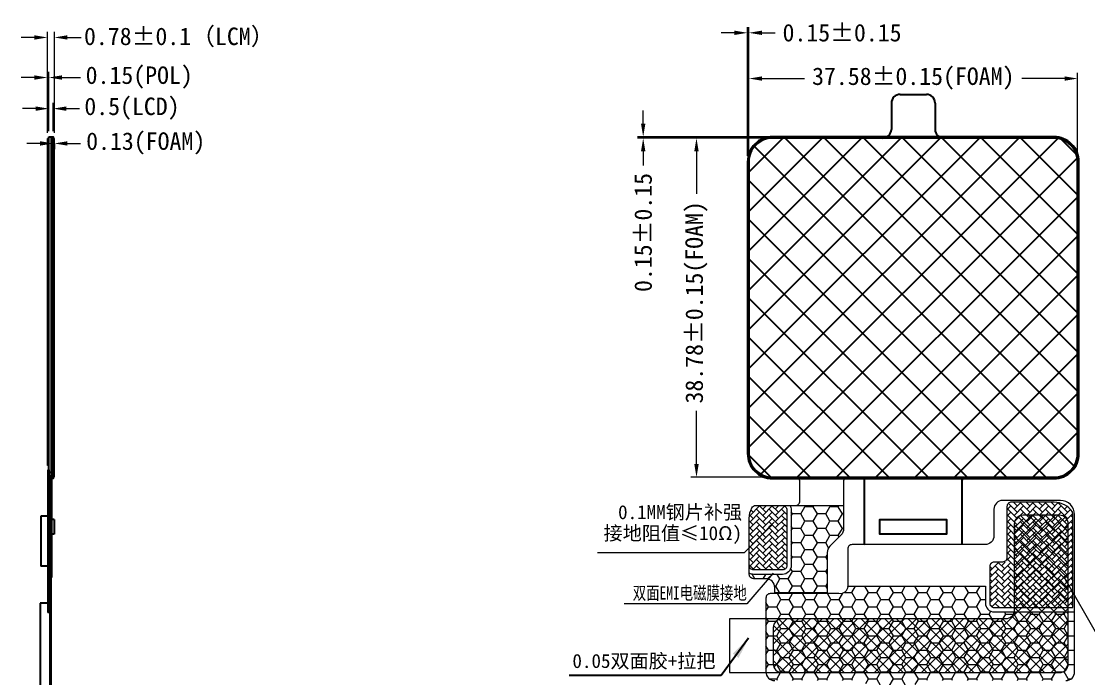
# Model space of a CAD drawing. Header units: millimetres. Extents: x -2596 to -724, y -1791 to -1070.
# Drawn here: x -2006.7 to -1884.8, y -1635.6 to -1560.6 of the extents above; entities that cross this region are included whole.
import ezdxf

# ---------------------------------------------------------------- set-up
doc = ezdxf.new("R2010")
doc.units = ezdxf.units.MM
for name, color, linetype in [('04 Chip', 20, 'Continuous'), ('07 Cutline', 4, 'Continuous'), ('COF', 4, 'Continuous'), ('dim', 3, 'Continuous'), ('EMI', 150, 'Continuous'), ('L61', 4, 'Continuous')]:
    doc.layers.add(name, color=color, linetype=linetype)
for name, color, linetype, lineweight in [('Main-FPC', 2, 'Continuous', 5), ('TFPC', 50, 'Continuous', 5), ('标注', 3, 'Continuous', 15)]:
    doc.layers.add(name, color=color, linetype=linetype, lineweight=lineweight)
doc.styles.add('RD', font='ROMAND.shx', dxfattribs={"width": 0.8})
doc.styles.add('ROMANC', font='romanc.shx', dxfattribs={"bigfont": 'gbcbig.shx'})
doc.styles.get("Standard").update_dxf_attribs({"font": 'txt.shx'})
doc.styles.add('宋', font='', dxfattribs={"height": 2})
doc.styles.add('宋体', font='', dxfattribs={"width": 0.75})
doc.styles.get('宋').set_extended_font_data('SimSun')
doc.styles.get('宋体').set_extended_font_data('SimSun')
doc.dimstyles.new('DIM', dxfattribs={"dimtxt": 0.8, "dimasz": 0.8, "dimexe": 0, "dimexo": 0.5, "dimgap": 0.11, "dimtad": 0, "dimzin": 1, "dimdsep": 46, "dimtxsty": 'RD', "dimcen": 0, "dimclrd": 256, "dimclre": 256, "dimclrt": 256, "dimadec": 0, "dimazin": 0, "dimtm": 1e-09, "dimtfac": 1, "dimtofl": 0, "dimtmove": 0, "dimatfit": 3, "dimfxl": 1, "dimlwe": -1, "dimarcsym": 0})
doc.dimstyles.new('ISO-25$7', dxfattribs={"dimscale": 0.5, "dimtxt": 2.5, "dimasz": 2, "dimexe": 0.65, "dimexo": 0, "dimtad": 0, "dimtoh": 1, "dimzin": 1, "dimdsep": 46, "dimtxsty": '宋体', "dimcen": 1.6, "dimclrt": 7, "dimazin": 0, "dimtfac": 1, "dimtix": 1, "dimtmove": 1, "dimatfit": 3, "dimfxl": 1, "dimtolj": 1, "dimtzin": 1, "dimarcsym": 0})
doc.dimstyles.new('YanXiu', dxfattribs={"dimtxt": 2.5, "dimasz": 2.2, "dimexe": 0.66, "dimexo": 0.66, "dimgap": 0.66, "dimtad": 0, "dimdsep": 46, "dimtxsty": 'ROMANC', "dimcen": 0, "dimclrd": 256, "dimclre": 131, "dimclrt": 42, "dimazin": 2, "dimtfac": 1, "dimtofl": 0, "dimtmove": 0, "dimatfit": 3, "dimfxl": 1, "dimlwd": 5, "dimlwe": 5, "dimarcsym": 0})
pattern_1 = [(225, (1761.733, -310.6026), (-2e-16, -0.71842049), [1.524, -0.508]), (315, (1761.3738, -310.9618), (-2e-16, -0.71842049), [1.524, -0.508])]

# ---------------------------------------------------------------- blocks, each defined once
blk = doc.blocks.new('*D656')
at = {"layer": 'Defpoints', "color": 0}
for p in [(-2003.07, -1570.54), (-2003.57, -1573.76), (-2003.07, -1573.76)]:
    blk.add_point(p, dxfattribs=at)
at = {"layer": '标注', "lineweight": 5}
for p, q in [((-2003.57, -1573.1), (-2003.57, -1569.88)), ((-2003.07, -1573.1), (-2003.07, -1569.88)), ((-2005.07, -1570.54), (-2006.57, -1570.54)), ((-2001.57, -1570.54), (-2000.07, -1570.54))]:
    blk.add_line(p, q, dxfattribs=at)
at = {"layer": '标注'}
for points in [[(-2005.07, -1570.29), (-2005.07, -1570.79), (-2003.57, -1570.54)], [(-2001.57, -1570.29), (-2001.57, -1570.79), (-2003.07, -1570.54)]]:
    blk.add_solid(points, dxfattribs=at)
at = {"layer": '标注', "insert": (-1994.07, -1570.54), "char_height": 2, "attachment_point": 5, "style": '宋'}
blk.add_mtext('0.5(LCD)', dxfattribs=at)
blk = doc.blocks.new('*D657')
at = {"layer": 'Defpoints', "color": 0}
for p in [(-2003.07, -1573.96), (-2002.94, -1573.96), (-2002.94, -1574.52)]:
    blk.add_point(p, dxfattribs=at)
at = {"layer": '标注', "lineweight": 5}
for p, q in [((-2004.57, -1574.52), (-2006.07, -1574.52)), ((-2003.07, -1574.62), (-2003.07, -1575.18)), ((-2002.94, -1574.62), (-2002.94, -1575.18)), ((-2001.44, -1574.52), (-1999.94, -1574.52))]:
    blk.add_line(p, q, dxfattribs=at)
at = {"layer": '标注'}
for points in [[(-2004.57, -1574.27), (-2004.57, -1574.77), (-2003.07, -1574.52)], [(-2001.44, -1574.27), (-2001.44, -1574.77), (-2002.94, -1574.52)]]:
    blk.add_solid(points, dxfattribs=at)
at = {"layer": '标注', "insert": (-1992.5, -1574.52), "char_height": 2, "attachment_point": 5, "style": '宋'}
blk.add_mtext('0.13(FOAM)', dxfattribs=at)
blk = doc.blocks.new('*D658')
at = {"layer": 'Defpoints', "color": 0}
for p in [(-2003.57, -1566.98), (-2003.72, -1573.96), (-2003.57, -1573.76)]:
    blk.add_point(p, dxfattribs=at)
at = {"layer": '标注', "lineweight": 5}
for p, q in [((-2005.22, -1566.98), (-2006.72, -1566.98)), ((-2003.72, -1573.3), (-2003.72, -1566.32)), ((-2003.57, -1573.1), (-2003.57, -1566.32)), ((-2002.07, -1566.98), (-1999.96, -1566.98))]:
    blk.add_line(p, q, dxfattribs=at)
at = {"layer": '标注'}
for points in [[(-2005.22, -1566.73), (-2005.22, -1567.23), (-2003.72, -1566.98)], [(-2002.07, -1566.73), (-2002.07, -1567.23), (-2003.57, -1566.98)]]:
    blk.add_solid(points, dxfattribs=at)
at = {"layer": '标注', "insert": (-1993.24, -1566.98), "char_height": 2, "attachment_point": 5, "style": '宋'}
blk.add_mtext('0.15(POL)', dxfattribs=at)
blk = doc.blocks.new('*D643')
at = {"layer": 'Defpoints', "color": 0}
for p in [(-2002.94, -1562.4), (-2003.72, -1573.96), (-2002.94, -1573.96)]:
    blk.add_point(p, dxfattribs=at)
at = {"layer": '标注', "lineweight": 5}
for p, q in [((-2005.22, -1562.4), (-2006.72, -1562.4)), ((-2003.72, -1573.3), (-2003.72, -1561.74)), ((-2002.94, -1573.3), (-2002.94, -1561.74)), ((-2001.44, -1562.4), (-1999.88, -1562.4))]:
    blk.add_line(p, q, dxfattribs=at)
at = {"layer": '标注'}
for points in [[(-2005.22, -1562.15), (-2005.22, -1562.65), (-2003.72, -1562.4)], [(-2001.44, -1562.15), (-2001.44, -1562.65), (-2002.94, -1562.4)]]:
    blk.add_solid(points, dxfattribs=at)
at = {"layer": '标注', "insert": (-1988.66, -1562.4), "char_height": 2, "attachment_point": 5, "style": '宋'}
blk.add_mtext('0.78±0.1（LCM）', dxfattribs=at)
blk = doc.blocks.new('*D672')
at = {"layer": 'Defpoints', "color": 0}
for p in [(-1885.97, -1567.1), (-1923.55, -1576.61), (-1885.97, -1576.61)]:
    blk.add_point(p, dxfattribs=at)
at = {"layer": '标注', "lineweight": 5}
for p, q in [((-1923.55, -1575.95), (-1923.55, -1566.44)), ((-1922.05, -1567.1), (-1917.18, -1567.1)), ((-1887.47, -1567.1), (-1892.34, -1567.1)), ((-1885.97, -1575.95), (-1885.97, -1566.44))]:
    blk.add_line(p, q, dxfattribs=at)
at = {"layer": '标注'}
for points in [[(-1922.05, -1566.85), (-1922.05, -1567.35), (-1923.55, -1567.1)], [(-1887.47, -1566.85), (-1887.47, -1567.35), (-1885.97, -1567.1)]]:
    blk.add_solid(points, dxfattribs=at)
at = {"layer": '标注', "insert": (-1904.76, -1567.1), "char_height": 2, "attachment_point": 5, "style": '宋'}
blk.add_mtext('37.58±0.15(FOAM)', dxfattribs=at)
blk = doc.blocks.new('*D673')
at = {"layer": 'Defpoints', "color": 0}
for p in [(-1920.85, -1573.91), (-1929.54, -1612.69), (-1920.85, -1612.69)]:
    blk.add_point(p, dxfattribs=at)
at = {"layer": '标注', "lineweight": 5}
for p, q in [((-1921.51, -1573.91), (-1930.2, -1573.91)), ((-1929.54, -1575.41), (-1929.54, -1580.27)), ((-1929.54, -1611.19), (-1929.54, -1605.11)), ((-1921.51, -1612.69), (-1930.2, -1612.69))]:
    blk.add_line(p, q, dxfattribs=at)
at = {"layer": '标注'}
for points in [[(-1929.79, -1575.41), (-1929.29, -1575.41), (-1929.54, -1573.91)], [(-1929.79, -1611.19), (-1929.29, -1611.19), (-1929.54, -1612.69)]]:
    blk.add_solid(points, dxfattribs=at)
at = {"layer": '标注', "insert": (-1929.54, -1592.69), "char_height": 2, "attachment_point": 5, "rotation": 90, "style": '宋'}
blk.add_mtext('38.78±0.15(FOAM)', dxfattribs=at)
blk = doc.blocks.new('*D674')
at = {"layer": 'Defpoints', "color": 0}
for p in [(-1923.7, -1561.87), (-1923.7, -1576.61), (-1923.55, -1576.61)]:
    blk.add_point(p, dxfattribs=at)
at = {"layer": '标注', "lineweight": 5}
for p, q in [((-1923.7, -1575.95), (-1923.7, -1561.21)), ((-1923.55, -1575.95), (-1923.55, -1561.21)), ((-1925.2, -1561.87), (-1926.7, -1561.87)), ((-1922.05, -1561.87), (-1920.55, -1561.87))]:
    blk.add_line(p, q, dxfattribs=at)
at = {"layer": '标注'}
for points in [[(-1925.2, -1561.62), (-1925.2, -1562.12), (-1923.7, -1561.87)], [(-1922.05, -1561.62), (-1922.05, -1562.12), (-1923.55, -1561.87)]]:
    blk.add_solid(points, dxfattribs=at)
at = {"layer": '标注', "insert": (-1912.9, -1561.87), "char_height": 2, "attachment_point": 5, "style": '宋'}
blk.add_mtext('0.15±0.15', dxfattribs=at)
blk = doc.blocks.new('*D675')
at = {"layer": 'Defpoints', "color": 0}
for p in [(-1935.63, -1573.76), (-1920.85, -1573.76), (-1920.85, -1573.91)]:
    blk.add_point(p, dxfattribs=at)
at = {"layer": '标注', "lineweight": 5}
for p, q in [((-1935.63, -1572.26), (-1935.63, -1570.76)), ((-1921.51, -1573.76), (-1936.29, -1573.76)), ((-1921.51, -1573.91), (-1936.29, -1573.91)), ((-1935.63, -1575.41), (-1935.63, -1577.04))]:
    blk.add_line(p, q, dxfattribs=at)
at = {"layer": '标注'}
for points in [[(-1935.88, -1572.26), (-1935.38, -1572.26), (-1935.63, -1573.76)], [(-1935.88, -1575.41), (-1935.38, -1575.41), (-1935.63, -1573.91)]]:
    blk.add_solid(points, dxfattribs=at)
at = {"layer": '标注', "insert": (-1935.63, -1584.7), "char_height": 2, "attachment_point": 5, "rotation": 90, "style": '宋'}
blk.add_mtext('0.15±0.15', dxfattribs=at)
blk = doc.blocks.new('ASDFASDF')
h = blk.add_hatch()
h.set_pattern_fill('ANSI37', color=6, style=0)
edge = h.paths.add_edge_path()
edge.add_line((-1454.98, -1578.2), (-1487.16, -1578.2))
edge.add_arc((-1487.16, -1580.9), 2.7, 90, 180)
edge.add_line((-1489.86, -1580.9), (-1489.86, -1614.28))
edge.add_arc((-1487.16, -1614.28), 2.7, 180, 270)
edge.add_line((-1487.16, -1616.98), (-1454.98, -1616.98))
edge.add_arc((-1454.98, -1614.28), 2.7, 270, 360)
edge.add_line((-1452.28, -1614.28), (-1452.28, -1580.9))
edge.add_arc((-1454.98, -1580.9), 2.7, 0, 90)
at = {"color": 6}
for p, q in [((-1472.57, -1573.2), (-1469.57, -1573.2)), ((-1473.57, -1574.2), (-1473.57, -1577.2)), ((-1468.57, -1574.2), (-1468.57, -1577.2))]:
    blk.add_line(p, q, dxfattribs=at)
blk.add_lwpolyline([(-1454.98, -1578.2), (-1487.16, -1578.2, 0.414214), (-1489.86, -1580.9), (-1489.86, -1614.28, 0.414214), (-1487.16, -1616.98), (-1454.98, -1616.98, 0.414214), (-1452.28, -1614.28), (-1452.28, -1580.9, 0.414214)], format="xyb", close=True, dxfattribs=at)
for centre, start, end in [((-1472.57, -1574.2), 90, 180), ((-1469.57, -1574.2), 0, 90), ((-1474.57, -1577.2), 270, 360), ((-1467.57, -1577.2), 180, 270)]:
    blk.add_arc(centre, 1, start, end, dxfattribs=at)

msp = doc.modelspace()

# ---------------------------------------------------------------- hatches: boundary and pattern name
at = {"lineweight": 5}
h = msp.add_hatch(dxfattribs=at)
h.set_pattern_fill('ANSI37', color=6, scale=0.3)
h.set_pattern_definition([(45, (-3547.5774, -1846.8917), (-0.6735192, 0.6735192), []), (135, (-3547.5774, -1846.8917), (-0.6735192, -0.6735192), [])])
edge = h.paths.add_edge_path()
edge.add_line((-1894.214, -1628.882), (-1919.757, -1628.882))
edge.add_arc((-1919.757, -1629.882), 1, 90, 180)
edge.add_line((-1920.757, -1629.882), (-1920.757, -1634.03))
edge.add_arc((-1919.757, -1634.03), 1, 180, 270)
edge.add_line((-1919.757, -1635.03), (-1888.043, -1635.03))
edge.add_arc((-1888.043, -1634.03), 1, 270, 360)
edge.add_line((-1887.043, -1634.03), (-1887.043, -1618.032))
edge.add_arc((-1888.043, -1618.032), 1, 0, 90)
edge.add_line((-1888.043, -1617.032), (-1892.214, -1617.032))
edge.add_arc((-1892.214, -1618.032), 1, 90, 180)
edge.add_line((-1893.214, -1618.032), (-1893.214, -1627.882))
edge.add_arc((-1894.214, -1627.882), 1, 270, 360, ccw=False)
at = {"layer": 'EMI', "lineweight": 5}
h = msp.add_hatch(dxfattribs=at)
h.set_pattern_fill('HONEY', color=256, scale=0.3)
h.set_pattern_definition([(180, (-3512.10854, -0.09725), (-1.42875, 0.824889), [0.9525, -1.905]), (60, (-3512.10854, -0.09725), (1.42874983, 0.8248893), [0.9525, -1.905]), (120, (-3512.10854, -0.09725), (-1.7e-07, 1.6497783), [-1.905, 0.9525])])
edge = h.paths.add_edge_path()
edge.add_ellipse((-1919.712, -1616.416), major_axis=(0.707, 0.707), ratio=1, start_angle=315, end_angle=345)
edge.add_line((-1918.846, -1615.916), (-1918.232, -1615.916))
edge.add_line((-1918.232, -1615.916), (-1912.732, -1615.916))
edge.add_line((-1912.732, -1615.916), (-1912.732, -1618.589))
edge.add_ellipse((-1913.732, -1618.589), major_axis=(0.707, 0.707), ratio=1, start_angle=270, end_angle=315, ccw=False)
edge.add_line((-1913.025, -1619.296), (-1914.305, -1620.576))
edge.add_ellipse((-1913.598, -1621.283), major_axis=(-0.707, 0.707), ratio=1, start_angle=0, end_angle=45)
edge.add_line((-1914.598, -1621.283), (-1914.598, -1625.85))
edge.add_line((-1914.598, -1625.85), (-1920.598, -1625.85))
edge.add_line((-1920.598, -1625.85), (-1920.598, -1625.287))
edge.add_ellipse((-1921.598, -1625.287), major_axis=(-0.707, 0.707), ratio=1, start_angle=225, end_angle=315)
edge.add_line((-1921.598, -1624.287), (-1923.002, -1624.287))
edge.add_ellipse((-1923.002, -1623.787), major_axis=(0.354, 0.354), ratio=1, start_angle=135, end_angle=225, ccw=False)
edge.add_line((-1923.502, -1623.787), (-1923.502, -1623.653))
edge.add_ellipse((-1923.002, -1622.787), major_axis=(-0.707, 0.707), ratio=1, start_angle=105, end_angle=135)
edge.add_line((-1923.002, -1623.787), (-1919.712, -1623.787))
edge.add_ellipse((-1919.712, -1622.787), major_axis=(0.707, 0.707), ratio=1, start_angle=225, end_angle=315)
edge.add_line((-1918.712, -1622.787), (-1918.712, -1616.416))
h = msp.add_hatch(dxfattribs=at)
h.set_pattern_fill('HONEY', color=256, scale=0.3)
h.set_pattern_definition([(0, (-399.7076, 0), (1.42875, 0.824889), [0.9525, -1.905]), (120, (-399.7076, 0), (-1.42874983, 0.8248893), [0.9525, -1.905]), (60, (-399.7076, 0), (1.7e-07, 1.6497783), [-1.905, 0.9525])])
h.paths.add_polyline_path([(-1909.271, -1637.935), (-1909.271, -1681.707), (-1905.271, -1681.707), (-1905.271, -1637.935, -0.4142136), (-1903.271, -1635.935), (-1887.322, -1635.935, 0.4142136), (-1886.322, -1634.935), (-1886.322, -1628.081), (-1895.512, -1628.081, -0.4142136), (-1896.512, -1627.081), (-1896.512, -1625.131), (-1912.256, -1625.131, -0.4776665), (-1913.256, -1625.994), (-1921.102, -1625.994, 0.4142136), (-1921.602, -1626.494), (-1921.602, -1634.935, 0.4142136), (-1920.602, -1635.935), (-1911.271, -1635.935, -0.4142136)])
at = {"layer": 'Main-FPC', "lineweight": 5}
h = msp.add_hatch(dxfattribs=at)
h.set_pattern_fill('AR-HBONE', color=4, scale=0.005, angle=180)
h.set_pattern_definition(pattern_1)
edge = h.paths.add_edge_path()
edge.add_arc((-1919.712, -1616.416), 0.5, 0, 90, ccw=False)
edge.add_line((-1919.212, -1616.416), (-1919.212, -1622.787))
edge.add_arc((-1919.712, -1622.787), 0.5, 270, 360, ccw=False)
edge.add_line((-1919.712, -1623.287), (-1923.002, -1623.287))
edge.add_arc((-1923.002, -1622.787), 0.5, 180, 270, ccw=False)
edge.add_line((-1923.502, -1622.787), (-1923.502, -1617.384))
edge.add_arc((-1920.852, -1617.384), 2.65, 153.24123, 180, ccw=False)
edge.add_arc((-1922.772, -1616.416), 0.5, 90, 153.24123, ccw=False)
edge.add_line((-1922.772, -1615.916), (-1919.712, -1615.916))
h = msp.add_hatch(dxfattribs=at)
h.set_pattern_fill('AR-HBONE', color=4, scale=0.005, angle=180)
h.set_pattern_definition(pattern_1)
h.paths.add_polyline_path([(-1886.522, -1627.581), (-1886.522, -1617.091, 0.0515725), (-1886.568, -1616.651, 0.2475589), (-1888.672, -1615.541), (-1893.546, -1615.541, 0.4142136), (-1894.046, -1616.041), (-1894.046, -1622.381), (-1895.512, -1622.381, 0.4142136), (-1896.012, -1622.881), (-1896.012, -1627.081, 0.4142136), (-1895.512, -1627.581)])

# ---------------------------------------------------------------- linework, layer by layer
at = {"color": 1}
msp.add_line((-2003.566, -1611.837), (-2003.696, -1611.837), dxfattribs=at)
at = {"color": 4}
for p, q in [((-2003.696, -1611.837), (-2003.696, -1628.137)), ((-2003.566, -1611.837), (-2003.566, -1628.137)), ((-2003.346, -1624.131), (-2003.346, -1612.467)), ((-2003.346, -1612.467), (-2003.266, -1612.467)), ((-2003.266, -1612.467), (-2003.266, -1624.131)), ((-2003.696, -1617.154), (-2004.496, -1617.154)), ((-2004.496, -1617.154), (-2004.496, -1622.854)), ((-2002.966, -1617.517), (-2003.266, -1617.517)), ((-2002.966, -1617.517), (-2002.966, -1619.187)), ((-2002.966, -1619.187), (-2003.266, -1619.187)), ((-2003.696, -1622.854), (-2004.496, -1622.854)), ((-2003.266, -1624.131), (-2003.346, -1624.131)), ((-2003.566, -1628.137), (-2003.696, -1628.137))]:
    msp.add_line(p, q, dxfattribs=at)
at = {"color": 11}
for p, q in [((-2003.476, -1620.931), (-2003.476, -1685.807)), ((-2003.476, -1620.931), (-2003.346, -1620.931)), ((-2003.346, -1620.931), (-2003.346, -1685.807)), ((-2003.476, -1627.067), (-2004.576, -1627.067)), ((-2004.576, -1627.067), (-2004.576, -1637.911))]:
    msp.add_line(p, q, dxfattribs=at)
for points in [[(-2003.566, -1573.757), (-2003.266, -1573.757), (-2003.266, -1612.137), (-2003.566, -1612.137)], [(-2003.266, -1573.757), (-2003.066, -1573.757), (-2003.066, -1612.837), (-2003.266, -1612.837)]]:
    msp.add_lwpolyline(points, close=True)
at = {"color": 6}
msp.add_lwpolyline([(-1888.672, -1573.907), (-1920.852, -1573.907, 0.4142136), (-1923.552, -1576.607), (-1923.552, -1609.987, 0.4142136), (-1920.852, -1612.687), (-1888.672, -1612.687, 0.4142136), (-1885.972, -1609.987), (-1885.972, -1576.607, 0.4142136)], format="xyb", close=True, dxfattribs=at)
at = {"color": 6, "lineweight": 5}
msp.add_lwpolyline([(-1894.214, -1628.882), (-1919.757, -1628.882, 0.4142136), (-1920.757, -1629.882), (-1920.757, -1634.03, 0.4142136), (-1919.757, -1635.03), (-1888.043, -1635.03, 0.4142136), (-1887.043, -1634.03), (-1887.043, -1618.032, 0.4142136), (-1888.043, -1617.032), (-1892.214, -1617.032, 0.4142136), (-1893.214, -1618.032), (-1893.214, -1627.882, -0.4142136)], format="xyb", close=True, dxfattribs=at)
msp.add_lwpolyline([(-1919.757, -1628.882), (-1925.757, -1628.882), (-1925.757, -1635.03), (-1919.757, -1635.03)], dxfattribs=at)
at = {"layer": '04 Chip'}
msp.add_lwpolyline([(-1908.582, -1619.187), (-1908.582, -1617.517), (-1900.942, -1617.517), (-1900.942, -1619.187)], close=True, dxfattribs=at)
at = {"layer": '07 Cutline'}
for points in [[(-1910.462, -1612.837), (-1910.362, -1612.987), (-1910.362, -1620.329), (-1910.329, -1620.387)], [(-1899.118, -1620.387), (-1899.162, -1620.329), (-1899.162, -1612.987), (-1899.062, -1612.837)]]:
    msp.add_lwpolyline(points, dxfattribs=at)
at = {"layer": 'COF', "color": 7}
msp.add_lwpolyline([(-1908.582, -1617.517), (-1900.942, -1617.517), (-1900.942, -1619.187), (-1908.582, -1619.187)], close=True, dxfattribs=at)
at = {"layer": 'EMI', "lineweight": 5}
for points in [[(-1918.846, -1615.916, -0.1316525), (-1918.712, -1616.416), (-1918.712, -1622.787, -0.4142136), (-1919.712, -1623.787), (-1923.002, -1623.787, -0.1316525), (-1923.502, -1623.653, -0.1316525)], [(-1912.256, -1625.19), (-1912.256, -1625.131), (-1896.512, -1625.131), (-1896.512, -1627.081, 0.4142136), (-1895.512, -1628.081), (-1886.322, -1628.081)]]:
    msp.add_lwpolyline(points, format="xyb", dxfattribs=at)
at = {"layer": 'EMI', "color": 0, "lineweight": 5}
msp.add_lwpolyline([(-1887.322, -1635.935, 0.4142136), (-1886.322, -1634.935), (-1886.322, -1616.941, 0.4142136), (-1887.922, -1615.341), (-1894.546, -1615.341, 0.4142136), (-1895.546, -1616.341), (-1895.546, -1619.387, -0.4142136), (-1896.546, -1620.387), (-1911.756, -1620.387, 0.4142136), (-1912.256, -1620.887), (-1912.256, -1625.19), (-1912.256, -1625.131), (-1912.256, -1625.19, -0.4564879), (-1913.256, -1625.994), (-1921.102, -1625.994, 0.4142136), (-1921.602, -1626.494), (-1921.602, -1634.935, 0.4142136), (-1920.602, -1635.935)], format="xyb", dxfattribs=at)
at = {"layer": 'EMI', "lineweight": 5}
msp.add_lwpolyline([(-1920.598, -1625.85), (-1914.598, -1625.85)], dxfattribs=at)
at = {"layer": 'L61', "color": 1}
msp.add_lwpolyline([(-1888.672, -1573.757), (-1920.852, -1573.757, 0.4142136), (-1923.702, -1576.607), (-1923.702, -1609.987, 0.4142136), (-1920.852, -1612.837), (-1888.672, -1612.837, 0.4142136), (-1885.822, -1609.987), (-1885.822, -1576.607, 0.4142136)], format="xyb", close=True, dxfattribs=at)
at = {"layer": 'Main-FPC', "color": 4, "lineweight": 5}
for points in [[(-1919.712, -1615.916, -0.4142136), (-1919.212, -1616.416), (-1919.212, -1622.787, -0.4142136), (-1919.712, -1623.287), (-1923.002, -1623.287, -0.4142136), (-1923.502, -1622.787), (-1923.502, -1617.384, -0.1172906), (-1923.219, -1616.191, -0.2831658), (-1922.772, -1615.916)], [(-1886.522, -1617.091, 0.0515725), (-1886.568, -1616.651, 0.2475589), (-1888.672, -1615.541), (-1893.546, -1615.541, 0.4142136), (-1894.046, -1616.041), (-1894.046, -1621.881, -0.4142136), (-1894.546, -1622.381), (-1895.512, -1622.381, 0.4142136), (-1896.012, -1622.881), (-1896.012, -1627.081, 0.4142136), (-1895.512, -1627.581), (-1886.522, -1627.581)]]:
    msp.add_lwpolyline(points, format="xyb", close=True, dxfattribs=at)
at = {"layer": 'TFPC', "color": 252, "lineweight": 5}
msp.add_line((-1918.232, -1615.916), (-1912.732, -1615.916), dxfattribs=at)
at = {"layer": 'TFPC', "color": 2}
for points in [[(-1920.598, -1625.994), (-1920.598, -1625.287, 0.4142136), (-1921.598, -1624.287), (-1923.002, -1624.287, -0.4142136), (-1923.502, -1623.787), (-1923.502, -1617.384, -0.1172906), (-1923.219, -1616.191, -0.2831658), (-1922.772, -1615.916), (-1918.232, -1615.916, 0.4142136), (-1917.732, -1615.416), (-1917.732, -1613.102, 0.1405651), (-1917.808, -1612.837)], [(-1912.656, -1612.837, 0.1405651), (-1912.732, -1613.102), (-1912.732, -1618.589, -0.1989124), (-1913.025, -1619.296), (-1914.305, -1620.576, 0.1989124), (-1914.598, -1621.283), (-1914.598, -1625.994)]]:
    msp.add_lwpolyline(points, format="xyb", dxfattribs=at)
at = {"layer": '标注', "color": 4}
for p, q in [((-2003.716, -1611.352), (-2003.716, -1573.957)), ((-2003.716, -1573.957), (-2003.566, -1573.957)), ((-2003.566, -1611.352), (-2003.716, -1611.352))]:
    msp.add_line(p, q, dxfattribs=at)
at = {"layer": '标注', "color": 6}
for p, q in [((-2002.936, -1573.957), (-2003.066, -1573.957)), ((-2002.936, -1612.637), (-2002.936, -1573.957)), ((-2003.066, -1612.637), (-2002.936, -1612.637))]:
    msp.add_line(p, q, dxfattribs=at)

# ---------------------------------------------------------------- block references
at = {"color": 1}
msp.add_blockref('ASDFASDF', (-433.695, 4.289), dxfattribs=at)

# ---------------------------------------------------------------- texts
at = {"color": 3, "char_height": 1.6, "width": 34.34581, "line_spacing_factor": 0.9, "style": '宋'}
for s, insert, attachment_point in [('0.1MM钢片补强\\P接地阻值≤10Ω)', (-1924.331, -1615.876), 3), ('0.05双面胶+拉把', (-1943.722, -1632.89), 1)]:
    msp.add_mtext(s, dxfattribs=dict(at, insert=insert, attachment_point=attachment_point))
at = {"layer": 'dim', "color": 3, "insert": (-1923.791, -1625.165), "char_height": 1.5, "width": 19.70966, "attachment_point": 3, "style": '宋体'}
msp.add_mtext('{\\fSimSun|b0|i0|c134|p54;双面EMI电磁膜接地}', dxfattribs=at)

# ---------------------------------------------------------------- dimensions: what is measured, and where the dimension line sits
at = {"layer": '标注'}
for base, p1, p2, text, picture, middle in [((-2002.936, -1562.404), (-2003.716, -1573.957), (-2002.936, -1573.957), '<>±0.1（LCM）', '*D643', (-1988.657, -1562.404)), ((-2003.566, -1566.98), (-2003.716, -1573.957), (-2003.566, -1573.757), '<>(POL)', '*D658', (-1993.24, -1566.98)), ((-2003.066, -1570.542), (-2003.566, -1573.757), (-2003.066, -1573.757), '<>(LCD)', '*D656', (-1994.065, -1570.542)), ((-2002.936, -1574.518), (-2003.066, -1573.957), (-2002.936, -1573.957), '<>(FOAM)', '*D657', (-1992.505, -1574.518))]:
    dim = msp.add_linear_dim(base=base, p1=p1, p2=p2, text=text, dimstyle='YanXiu', override={"dimasz": 1.5, "dimtxsty": '宋', "dimclre": 256, "dimclrt": 256}, dxfattribs=at)
    dim.commit()
    dim.dimension.update_dxf_attribs({"geometry": picture, "text_midpoint": middle, "dimtype": 160})
dim = msp.add_linear_dim(base=(-1923.702, -1561.868), p1=(-1923.552, -1576.607), p2=(-1923.702, -1576.607), dimstyle='YanXiu', override={"dimasz": 1.5, "dimtxsty": '宋', "dimclre": 256, "dimclrt": 256, "dimtol": 1, "dimtp": 0.15, "dimtm": 0.15}, dxfattribs=at)
dim.commit()
dim.dimension.update_dxf_attribs({"geometry": '*D674', "text_midpoint": (-1912.898, -1561.868), "dimtype": 160})
dim = msp.add_linear_dim(base=(-1885.972, -1567.104), p1=(-1923.552, -1576.607), p2=(-1885.972, -1576.607), text='<>(FOAM)', dimstyle='YanXiu', override={"dimasz": 1.5, "dimtxsty": '宋', "dimclre": 256, "dimclrt": 256, "dimtol": 1, "dimtp": 0.15, "dimtm": 0.15}, dxfattribs=at)
dim.commit()
dim.dimension.update_dxf_attribs({"geometry": '*D672', "text_midpoint": (-1904.762, -1567.104)})
dim = msp.add_linear_dim(base=(-1935.625, -1573.757), p1=(-1920.852, -1573.907), p2=(-1920.852, -1573.757), angle=90, dimstyle='YanXiu', override={"dimasz": 1.5, "dimtxsty": '宋', "dimclre": 256, "dimclrt": 256, "dimtol": 1, "dimtp": 0.15, "dimtm": 0.15}, dxfattribs=at)
dim.commit()
dim.dimension.update_dxf_attribs({"geometry": '*D675', "text_midpoint": (-1935.625, -1584.698), "dimtype": 160})
dim = msp.add_linear_dim(base=(-1929.537, -1612.687), p1=(-1920.852, -1573.907), p2=(-1920.852, -1612.687), angle=90, text='<>(FOAM)', dimstyle='YanXiu', override={"dimasz": 1.5, "dimgap": 0.66, "dimtxsty": '宋', "dimclre": 256, "dimclrt": 256, "dimtol": 1, "dimlim": 0, "dimtp": 0.15, "dimtm": 0.15}, dxfattribs=at)
dim.commit()
dim.dimension.update_dxf_attribs({"geometry": '*D673', "text_midpoint": (-1929.537, -1592.69), "dimtype": 160})

# ---------------------------------------------------------------- leaders
at = {"color": 3}
msp.add_leader([(-1923.588, -1631.083), (-1926.7, -1635.363), (-1944.085, -1635.363)], dimstyle='ISO-25$7', override={"dimscale": 1, "dimasz": 2.5, "dimexe": 1.25, "dimexo": 0.625, "dimtoh": 0, "dimzin": 8, "dimtxsty": 'Standard', "dimcen": 2.5, "dimclrt": 0, "dimadec": 0, "dimtix": 0, "dimtmove": 0, "dimtzin": 8}, dxfattribs=at)
at = {"layer": 'dim', "lineweight": 5}
for points in [[(-1920.671, -1617.822), (-1924.078, -1621.312), (-1940.851, -1621.312)], [(-1887.589, -1623.986), (-1883.656, -1630.839), (-1865.672, -1630.839)]]:
    msp.add_leader(points, dimstyle='DIM', override={"dimgap": 0.11, "dimtad": 0, "dimfxl": 1.25, "dimlwd": 5, "dimlwe": 5, "dimarcsym": 1}, dxfattribs=at)
at = {"layer": 'dim', "color": 3}
msp.add_leader([(-1920.786, -1623.655), (-1923.791, -1627.142), (-1937.796, -1627.142)], dimstyle='DIM', override={"dimgap": 0.11, "dimtad": 0, "dimfxl": 1.25, "dimlwd": 5, "dimlwe": 5, "dimarcsym": 1}, dxfattribs=at)

doc.saveas('drawing.dxf')
